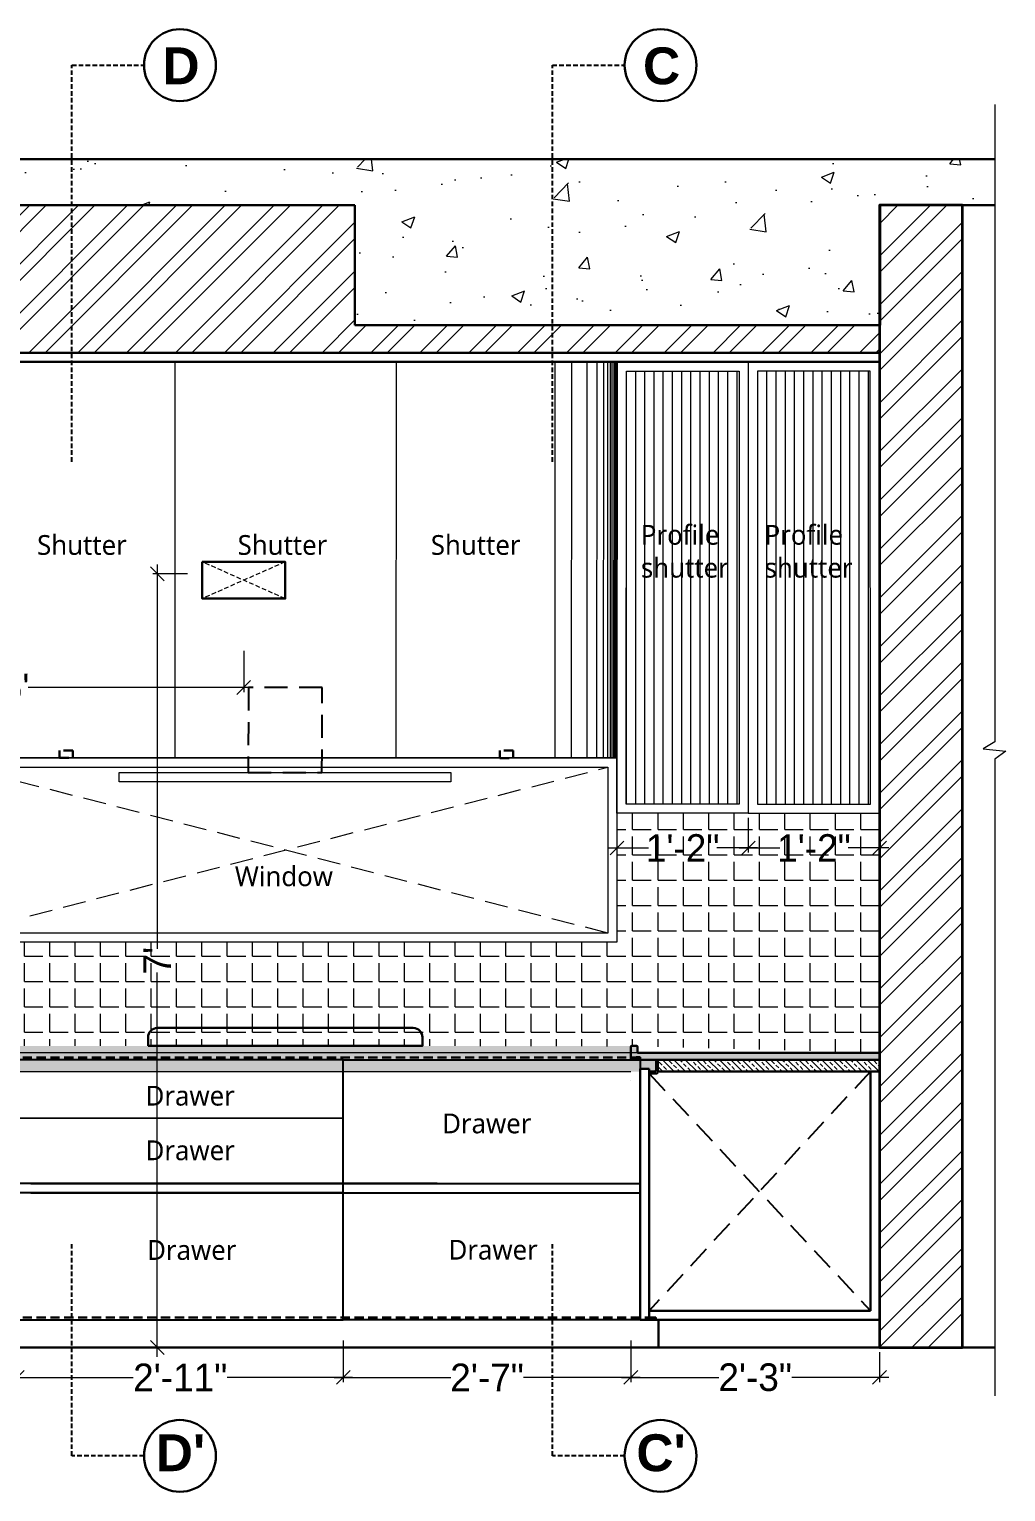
# Model space of a CAD drawing. Header units: millimetres. Extents: x 56222 to 3066687, y -650199 to -121287.
# Drawn here: x 139171.4 to 139277.4, y -185298.3 to -185139.6 of the extents above; entities that cross this region are included whole.
import ezdxf

# ---------------------------------------------------------------- set-up
doc = ezdxf.new("R2010")
doc.units = ezdxf.units.MM
doc.header["$MEASUREMENT"] = 0
doc.header["$PDMODE"] = 35
for name, pattern in [('00 . GROUND FLOOR$0$DASHED', [0.75, 0.5, -0.25]), ('DASHED', [0.75, 0.5, -0.25]), ('DASHED2', [0.375, 0.25, -0.125]), ('DASHEDX2', [1.5, 1, -0.5])]:
    doc.linetypes.add(name, pattern=pattern)
doc.layers.get('Defpoints').update_dxf_attribs({"color": 220})
doc.layers.add('AR HATCH-7', color=7, linetype='Continuous')
doc.layers.add('str coll', color=6, linetype='Continuous')
for name, color, linetype, lineweight in [('DIM.', 250, 'Continuous', 13), ('el', 7, 'Continuous', 20), ('ELEC-wires', 1, 'DASHED2', 13), ('ELEVATION', 250, 'Continuous', 9), ('FIRST FLOOR ( DW_RAIL )', 7, 'Continuous', 9), ('FURNITURE', 32, 'Continuous', 9), ('furniture dimensions', 1, 'DASHED', 0), ('FURNITURE-1', 252, 'Continuous', 13), ('Labelling', 1, 'Continuous', 25), ('SECTION ( SLAB PLine )', 104, 'Continuous', 30), ('Text', 7, 'Continuous', 15), ('wall', 7, 'Continuous', 30)]:
    doc.layers.add(name, color=color, linetype=linetype, lineweight=lineweight)
doc.layers.add('hatch', color=250, linetype='Continuous', lineweight=9, transparency=0.5)
doc.styles.add('century g', font='GOTHIC.TTF')
doc.styles.get("Standard").update_dxf_attribs({"font": 'arial.ttf', "height": 6})
doc.dimstyles.new('Archana', dxfattribs={"dimtxt": 2, "dimasz": 0.75, "dimexe": 0.5, "dimexo": 0.5, "dimgap": 0, "dimtad": 0, "dimzin": 0, "dimdsep": 46, "dimlunit": 4, "dimtxsty": 'century g', "dimblk": 'OBLIQUE', "dimcen": 0, "dimdle": 1, "dimclrd": 256, "dimclre": 256, "dimclrt": 256, "dimadec": 0, "dimazin": 0, "dimtfac": 1, "dimtofl": 0, "dimtmove": 1, "dimatfit": 3, "dimfxl": 1, "dimfxlon": 1, "dimtolj": 1, "dimtzin": 0, "dimlwd": -1, "dimlwe": -1, "dimarcsym": 0})

# ---------------------------------------------------------------- blocks, each defined once
blk = doc.blocks.new('_Oblique')
at = {"layer": 'wall', "color": 0, "lineweight": -2}
blk.add_line((-0.5, -0.5), (0.5, 0.5), dxfattribs=at)
blk = doc.blocks.new('*D642')
at = {"layer": 'Defpoints', "color": 0, "linetype": 'Continuous', "lineweight": 30, "transparency": 16777216}
for p in [(139170.12, -185279.69), (139205.52, -185279.69), (139205.52, -185285.93)]:
    blk.add_point(p, dxfattribs=at)
at = {"layer": 'furniture dimensions', "color": 5, "linetype": 'ByBlock', "transparency": 16777216}
blk.add_line((139170.12, -185281.93), (139170.12, -185286.43), dxfattribs=at)
at = {"layer": 'furniture dimensions', "color": 5, "linetype": 'Continuous', "transparency": 16777216}
for p, q in [((139205.52, -185281.93), (139205.52, -185286.43)), ((139169.12, -185285.93), (139182.71, -185285.93)), ((139206.52, -185285.93), (139192.93, -185285.93))]:
    blk.add_line(p, q, dxfattribs=at)
at = {"layer": 'furniture dimensions', "color": 5, "linetype": 'Continuous', "transparency": 16777216, "xscale": 1.5, "yscale": 1.5, "zscale": 1.5, "rotation": 180}
blk.add_blockref('_Oblique', (139170.12, -185285.93), dxfattribs=at)
at = {"layer": 'furniture dimensions', "color": 5, "linetype": 'Continuous', "transparency": 16777216, "xscale": 1.5, "yscale": 1.5, "zscale": 1.5}
blk.add_blockref('_Oblique', (139205.52, -185285.93), dxfattribs=at)
at = {"layer": 'furniture dimensions', "linetype": 'Continuous', "lineweight": 0, "transparency": 16777216, "insert": (139187.82, -185285.93), "char_height": 3, "attachment_point": 5, "style": 'century g'}
blk.add_mtext('\\A1;2\'-11"', dxfattribs=at)
blk = doc.blocks.new('*D643')
at = {"layer": 'Defpoints', "color": 0, "linetype": 'Continuous', "lineweight": 30, "transparency": 16777216}
for p in [(139205.52, -185279.69), (139236.72, -185279.69), (139236.72, -185285.93)]:
    blk.add_point(p, dxfattribs=at)
at = {"layer": 'furniture dimensions', "color": 5, "linetype": 'ByBlock', "transparency": 16777216}
blk.add_line((139205.52, -185281.93), (139205.52, -185286.43), dxfattribs=at)
at = {"layer": 'furniture dimensions', "color": 5, "linetype": 'Continuous', "transparency": 16777216}
for p, q in [((139236.72, -185281.93), (139236.72, -185286.43)), ((139204.52, -185285.93), (139217.17, -185285.93)), ((139237.72, -185285.93), (139225.08, -185285.93))]:
    blk.add_line(p, q, dxfattribs=at)
at = {"layer": 'furniture dimensions', "color": 5, "linetype": 'Continuous', "transparency": 16777216, "xscale": 1.5, "yscale": 1.5, "zscale": 1.5, "rotation": 180}
blk.add_blockref('_Oblique', (139205.52, -185285.93), dxfattribs=at)
at = {"layer": 'furniture dimensions', "color": 5, "linetype": 'Continuous', "transparency": 16777216, "xscale": 1.5, "yscale": 1.5, "zscale": 1.5}
blk.add_blockref('_Oblique', (139236.72, -185285.93), dxfattribs=at)
at = {"layer": 'furniture dimensions', "linetype": 'Continuous', "lineweight": 0, "transparency": 16777216, "insert": (139221.12, -185285.93), "char_height": 3, "attachment_point": 5, "style": 'century g'}
blk.add_mtext('\\A1;2\'-7"', dxfattribs=at)
blk = doc.blocks.new('*D644')
at = {"layer": 'Defpoints', "color": 0, "linetype": 'Continuous', "lineweight": 30, "transparency": 16777216}
for p in [(139236.72, -185279.69), (139263.72, -185282.69), (139263.72, -185285.93)]:
    blk.add_point(p, dxfattribs=at)
at = {"layer": 'furniture dimensions', "color": 5, "linetype": 'ByBlock', "transparency": 16777216}
blk.add_line((139236.72, -185281.93), (139236.72, -185286.43), dxfattribs=at)
at = {"layer": 'furniture dimensions', "color": 5, "linetype": 'Continuous', "transparency": 16777216}
for p, q in [((139263.72, -185283.19), (139263.72, -185286.43)), ((139235.72, -185285.93), (139246.27, -185285.93)), ((139264.72, -185285.93), (139254.18, -185285.93))]:
    blk.add_line(p, q, dxfattribs=at)
at = {"layer": 'furniture dimensions', "color": 5, "linetype": 'Continuous', "transparency": 16777216, "xscale": 1.5, "yscale": 1.5, "zscale": 1.5, "rotation": 180}
blk.add_blockref('_Oblique', (139236.72, -185285.93), dxfattribs=at)
at = {"layer": 'furniture dimensions', "color": 5, "linetype": 'Continuous', "transparency": 16777216, "xscale": 1.5, "yscale": 1.5, "zscale": 1.5}
blk.add_blockref('_Oblique', (139263.72, -185285.93), dxfattribs=at)
at = {"layer": 'furniture dimensions', "linetype": 'Continuous', "lineweight": 0, "transparency": 16777216, "insert": (139250.22, -185285.93), "char_height": 3, "attachment_point": 5, "style": 'century g'}
blk.add_mtext('\\A1;2\'-3"', dxfattribs=at)
blk = doc.blocks.new('*D579')
at = {"layer": 'Defpoints', "color": 0, "linetype": 'Continuous', "lineweight": 30, "transparency": 16777216}
for p in [(139194.71, -185201.39), (139194.71, -185211.04), (139134.72, -185218.69, 0.13)]:
    blk.add_point(p, dxfattribs=at)
at = {"layer": 'furniture dimensions', "color": 5, "linetype": 'Continuous', "transparency": 16777216}
for p, q in [((139194.71, -185207.04), (139194.71, -185211.54)), ((139133.72, -185211.04), (139168.6, -185211.04)), ((139195.71, -185211.04), (139171.31, -185211.04))]:
    blk.add_line(p, q, dxfattribs=at)
at = {"layer": 'furniture dimensions', "color": 5, "linetype": 'ByBlock', "transparency": 16777216}
blk.add_line((139134.72, -185215.04), (139134.72, -185210.54), dxfattribs=at)
at = {"layer": 'furniture dimensions', "color": 5, "linetype": 'Continuous', "transparency": 16777216, "xscale": 1.5, "yscale": 1.5, "zscale": 1.5, "rotation": 180}
blk.add_blockref('_Oblique', (139134.72, -185211.04), dxfattribs=at)
at = {"layer": 'furniture dimensions', "color": 5, "linetype": 'Continuous', "transparency": 16777216, "xscale": 1.5, "yscale": 1.5, "zscale": 1.5}
blk.add_blockref('_Oblique', (139194.71, -185211.04), dxfattribs=at)
at = {"layer": 'furniture dimensions', "linetype": 'Continuous', "lineweight": 0, "transparency": 16777216, "insert": (139169.95, -185211.04), "char_height": 3, "attachment_point": 5, "style": 'century g'}
blk.add_mtext("\\A1;5'", dxfattribs=at)
blk = doc.blocks.new('*D580')
at = {"layer": 'Defpoints', "color": 0, "linetype": 'Continuous', "lineweight": 30, "transparency": 16777216}
for p in [(139185.33, -185198.69), (139189.1, -185198.69, -0.06), (139189.1, -185282.69, 0.13)]:
    blk.add_point(p, dxfattribs=at)
at = {"layer": 'furniture dimensions', "color": 5, "linetype": 'Continuous', "transparency": 16777216}
for p, q in [((139185.33, -185197.69), (139185.33, -185239.4)), ((139188.6, -185198.69), (139184.83, -185198.69)), ((139185.33, -185283.69), (139185.33, -185241.98))]:
    blk.add_line(p, q, dxfattribs=at)
at = {"layer": 'furniture dimensions', "color": 5, "linetype": 'ByBlock', "transparency": 16777216}
blk.add_line((139188.6, -185282.69), (139184.83, -185282.69), dxfattribs=at)
at = {"layer": 'furniture dimensions', "color": 5, "linetype": 'Continuous', "transparency": 16777216, "xscale": 1.5, "yscale": 1.5, "zscale": 1.5}
for p, rotation in [((139185.33, -185198.69), 90), ((139185.33, -185282.69), 270)]:
    blk.add_blockref('_Oblique', p, dxfattribs=dict(at, rotation=rotation))
at = {"layer": 'furniture dimensions', "linetype": 'Continuous', "lineweight": 0, "transparency": 16777216, "insert": (139185.33, -185240.69), "char_height": 3, "attachment_point": 5, "rotation": 90, "style": 'century g'}
blk.add_mtext("\\A1;7'", dxfattribs=at)
blk = doc.blocks.new('6616')
at = {"color": 242, "linetype": 'DASHED', "true_color": 0xcd2027}
for p, q in [((386784.79, -36915.77), (386775.78, -36911.78)), ((386784.79, -36911.78), (386775.78, -36915.77))]:
    blk.add_line(p, q, dxfattribs=at)
at = {"layer": 'ELEC-wires', "color": 5, "linetype": 'ByBlock', "lineweight": 30, "ltscale": 4}
blk.add_lwpolyline([(386775.78, -36911.78), (386784.79, -36911.78), (386784.79, -36915.77), (386775.78, -36915.77)], close=True, dxfattribs=at)
blk = doc.blocks.new('*D649')
at = {"layer": 'Defpoints', "color": 0, "linetype": 'Continuous', "lineweight": 30, "transparency": 16777216}
for p in [(139235.22, -185224.69, 0.13), (139249.47, -185224.69, 0.13), (139249.47, -185228.46)]:
    blk.add_point(p, dxfattribs=at)
at = {"layer": 'furniture dimensions', "color": 5, "linetype": 'ByBlock', "transparency": 16777216}
blk.add_line((139235.22, -185225.19), (139235.22, -185228.96), dxfattribs=at)
at = {"layer": 'furniture dimensions', "color": 5, "linetype": 'Continuous', "transparency": 16777216}
for p, q in [((139249.47, -185225.19), (139249.47, -185228.96)), ((139234.22, -185228.46), (139238.63, -185228.46)), ((139250.47, -185228.46), (139246.07, -185228.46))]:
    blk.add_line(p, q, dxfattribs=at)
at = {"layer": 'furniture dimensions', "color": 5, "linetype": 'Continuous', "transparency": 16777216, "xscale": 1.5, "yscale": 1.5, "zscale": 1.5, "rotation": 180}
blk.add_blockref('_Oblique', (139235.22, -185228.46), dxfattribs=at)
at = {"layer": 'furniture dimensions', "color": 5, "linetype": 'Continuous', "transparency": 16777216, "xscale": 1.5, "yscale": 1.5, "zscale": 1.5}
blk.add_blockref('_Oblique', (139249.47, -185228.46), dxfattribs=at)
at = {"layer": 'furniture dimensions', "linetype": 'Continuous', "lineweight": 0, "transparency": 16777216, "insert": (139242.35, -185228.46), "char_height": 3, "attachment_point": 5, "style": 'century g'}
blk.add_mtext('\\A1;1\'-2"', dxfattribs=at)
blk = doc.blocks.new('*D650')
at = {"layer": 'Defpoints', "color": 0, "linetype": 'Continuous', "lineweight": 30, "transparency": 16777216}
for p in [(139249.47, -185225.19), (139263.72, -185225.19, 0.13), (139263.72, -185228.46)]:
    blk.add_point(p, dxfattribs=at)
at = {"layer": 'furniture dimensions', "color": 5, "linetype": 'ByBlock', "transparency": 16777216}
blk.add_line((139249.47, -185225.69), (139249.47, -185228.96), dxfattribs=at)
at = {"layer": 'furniture dimensions', "color": 5, "linetype": 'Continuous', "transparency": 16777216}
for p, q in [((139263.72, -185225.69), (139263.72, -185228.96)), ((139248.47, -185228.46), (139252.88, -185228.46)), ((139264.72, -185228.46), (139260.32, -185228.46))]:
    blk.add_line(p, q, dxfattribs=at)
at = {"layer": 'furniture dimensions', "color": 5, "linetype": 'Continuous', "transparency": 16777216, "xscale": 1.5, "yscale": 1.5, "zscale": 1.5, "rotation": 180}
blk.add_blockref('_Oblique', (139249.47, -185228.46), dxfattribs=at)
at = {"layer": 'furniture dimensions', "color": 5, "linetype": 'Continuous', "transparency": 16777216, "xscale": 1.5, "yscale": 1.5, "zscale": 1.5}
blk.add_blockref('_Oblique', (139263.72, -185228.46), dxfattribs=at)
at = {"layer": 'furniture dimensions', "linetype": 'Continuous', "lineweight": 0, "transparency": 16777216, "insert": (139256.6, -185228.46), "char_height": 3, "attachment_point": 5, "style": 'century g'}
blk.add_mtext('\\A1;1\'-2"', dxfattribs=at)

msp = doc.modelspace()

# ---------------------------------------------------------------- hatches: boundary and pattern name
at = {"layer": 'AR HATCH-7', "lineweight": 18, "true_color": 0x939598, "transparency": 33554687}
h = msp.add_hatch(dxfattribs=at)
h.set_pattern_fill('ANSI32', color=252, scale=10)
h.set_pattern_definition([(45, (647.029, -1064.448), (-2.65165043, 2.65165043), []), (45, (648.7967, -1064.448), (-2.65165043, 2.65165043), [])])
h.paths.add_polyline_path([(139272.72, -185196.1), (139263.72, -185196.1), (139263.72, -185203.86), (139263.72, -185219.16), (139272.72, -185219.16)])
h.paths.add_polyline_path([(139272.72, -185181.81), (139263.72, -185181.81), (139263.72, -185196.1), (139272.72, -185196.1)])
h.paths.add_polyline_path([(139272.7, -185158.69), (139263.75, -185158.69), (139263.77, -185168.69), (139263.77, -185181.81), (139272.72, -185181.81)])
h.paths.add_polyline_path([(139272.72, -185219.16), (139263.72, -185219.16), (139263.72, -185219.69), (139263.72, -185253.48), (139263.72, -185253.48), (139263.72, -185253.48), (139263.72, -185253.48), (139263.72, -185278.69), (139263.72, -185278.69), (139263.72, -185279.69), (139263.72, -185282.69), (139272.72, -185282.69)])
at = {"layer": 'FURNITURE', "lineweight": 0, "transparency": 33554600}
h = msp.add_hatch(dxfattribs=at)
h.set_pattern_fill('ANSI31', color=9, scale=8, angle=45)
h.set_pattern_definition([(90, (86.25, 0), (-1, 0), [])])
h.paths.add_polyline_path([(139248.47, -185176.7), (139236.25, -185176.7), (139236.22, -185223.7), (139248.47, -185223.7)])
h.paths.add_polyline_path([(139236.93, -185200.63), (139247.58, -185200.63)], flags=16)
h = msp.add_hatch(dxfattribs=at)
h.set_pattern_fill('ANSI31', color=9, scale=8, angle=45)
h.set_pattern_definition([(90, (100.5, 0), (-1, 0), [])])
h.paths.add_polyline_path([(139262.72, -185176.7), (139250.5, -185176.7), (139250.47, -185223.7), (139262.72, -185223.7)])
h.paths.add_polyline_path([(139251.18, -185200.63), (139261.83, -185200.63)], flags=16)
at = {"layer": 'FURNITURE', "lineweight": 18, "true_color": 0xc7c8ca, "transparency": 33554687}
h = msp.add_hatch(dxfattribs=at)
h.set_pattern_fill('ANGLE', color=9, scale=10)
h.set_pattern_definition([(0, (-1282.579, -1064.448), (0, 2.75), [2, -0.75]), (90, (-1282.579, -1064.448), (-2.75, 2e-16), [2, -0.75])])
h.paths.add_polyline_path([(139263.72, -185234.06), (139238.81, -185234.06), (139235.22, -185232.36), (139235.22, -185238.69), (139163.22, -185238.69), (139163.22, -185224.69), (139151.32, -185224.69), (139145.22, -185224.69), (139145.22, -185249.96), (139175.22, -185249.93), (139175.22, -185249.93), (139215.72, -185249.95), (139237.44, -185250), (139263.72, -185250.69)])
h.paths.add_polyline_path([(139263.72, -185224.69), (139257.72, -185224.69), (139257.72, -185234.06), (139263.72, -185234.06)])
h.paths.add_polyline_path([(139257.72, -185224.69), (139247.18, -185224.69), (139235.22, -185224.69), (139235.22, -185232.36), (139238.81, -185234.06), (139257.72, -185234.06)], flags=17)
h.paths.add_polyline_path([(139145.22, -185224.69), (139134.72, -185224.69), (139134.72, -185249.94), (139145.22, -185249.94)])
at = {"layer": 'FURNITURE', "lineweight": 0, "true_color": 0x636466, "transparency": 33554687}
h = msp.add_hatch(color=251, dxfattribs=at)
h.dxf.hatch_style = 1
h.paths.add_polyline_path([(139237.44, -185249.94), (139237.44, -185249.94), (139237.44, -185250.69), (139237.44, -185250.69)])
h.paths.add_polyline_path([(139237.44, -185249.94), (139134.72, -185249.94), (139134.72, -185250.69), (139237.44, -185250.69)])
at = {"layer": 'FURNITURE', "lineweight": 0, "true_color": 0x939598, "transparency": 33554687}
h = msp.add_hatch(color=252, dxfattribs=at)
h.dxf.hatch_style = 1
h.paths.add_polyline_path([(139263.72, -185250.69), (139238.47, -185250.69), (139238.47, -185251.44), (139263.72, -185251.44)])
h.paths.add_polyline_path([(139238.47, -185250.69), (139134.72, -185250.69), (139134.72, -185251.44), (139238.47, -185251.44)])
at = {"layer": 'FURNITURE', "lineweight": 0, "true_color": 0x000000, "transparency": 33554687}
h = msp.add_hatch(color=18, dxfattribs=at)
h.dxf.hatch_style = 1
edge = h.paths.add_edge_path()
edge.add_line((139239.47, -185251.44), (139239.47, -185251.44))
edge.add_line((139239.47, -185251.44), (139134.72, -185251.44))
edge.add_line((139134.72, -185251.44), (139134.72, -185252.73))
edge.add_line((139134.72, -185252.73), (139237.72, -185252.73))
edge.add_line((139237.72, -185252.73), (139237.72, -185252.44))
edge.add_line((139237.72, -185252.44), (139238.72, -185252.44))
edge.add_line((139238.72, -185252.44), (139238.72, -185252.73))
edge.add_line((139238.72, -185252.73), (139239.34, -185252.73))
edge.add_arc((139239.27, -185252.54), 0.2, 290.202, 360)
edge.add_line((139239.47, -185252.54), (139239.47, -185251.44))
at = {"layer": 'FURNITURE-1', "lineweight": 18, "true_color": 0xc7c8ca}
h = msp.add_hatch(dxfattribs=at)
h.set_pattern_fill('AR-CONC', color=9, scale=2)
h.set_pattern_definition([(50, (647.029, -1067.448), (14.34520365, -1.2550427), [1.5, -16.5]), (355, (647.029, -1067.448), (-2.7750267, 15.0438427), [1.2, -13.2]), (100.4514445, (648.224, -1067.553), (11.5701769, 13.7887998), [1.2748038, -14.0228422]), (46.1842, (647.029, -1063.448), (21.3448266, -3.3103856), [2.25, -24.75]), (96.635635, (648.808, -1063.724), (18.693239, 19.482372), [1.9122068, -21.0342752]), (351.184164, (647.03, -1063.448), (18.693239, 19.482372), [1.8, -19.8]), (21, (649.029, -1064.448), (11.93814104, -8.0523778), [1.5, -16.5]), (326, (649.029, -1064.448), (4.8663066, 14.5030009), [1.2, -13.2]), (71.451445, (650.024, -1065.119), (16.8044475, 6.45062306), [1.2748038, -14.0228422]), (37.5, (647.029, -1067.448), (0.24319711, 6.65787708), [0, -13.04, 0, -13.4, 0, -13.25]), (7.5, (647.029, -1067.448), (5.26139075, 7.88823424), [0, -7.64, 0, -12.74, 0, -5.05]), (327.5, (642.569, -1067.448), (10.67644872, -0.45109743), [0, -5, 0, -15.6, 0, -20.7]), (317.5, (640.569, -1067.448), (11.6637234, 2.00209965), [0, -6.5, 0, -10.36, 0, -14.7])])
h.paths.add_polyline_path([(139263.72, -185158.69), (139276.24, -185158.69), (139276.24, -185153.69), (139119.42, -185153.69), (139119.42, -185158.69), (139125.77, -185158.69), (139125.77, -185171.69), (139134.77, -185171.69), (139134.77, -185158.69), (139206.77, -185158.69), (139206.77, -185171.69), (139263.72, -185171.69)])
at = {"layer": 'FURNITURE-1', "lineweight": 18, "transparency": 33554572}
h = msp.add_hatch(dxfattribs=at)
h.set_pattern_fill('ANSI32', color=6, scale=10)
h.set_pattern_definition([(45, (647.029, -1067.448), (-2.65165043, 2.65165043), []), (45, (648.7967, -1067.448), (-2.65165043, 2.65165043), [])])
h.paths.add_polyline_path([(139257.72, -185171.69), (139206.77, -185171.69), (139206.77, -185158.69), (139145.22, -185158.69), (139145.22, -185174.69), (139257.72, -185174.69)])
h.paths.add_polyline_path([(139263.72, -185171.69), (139257.72, -185171.69), (139257.72, -185174.69), (139263.72, -185174.69)])
h.paths.add_polyline_path([(139145.22, -185158.69), (139134.77, -185158.69), (139134.77, -185171.69), (139134.77, -185174.69), (139145.22, -185174.69)])
at = {"layer": 'hatch', "transparency": 33554651}
h = msp.add_hatch(dxfattribs=at)
h.set_pattern_fill('ANSI33', color=256, scale=3.493167, angle=90, style=0)
h.set_pattern_definition([(135, (-5356027.159, 4411136.5867), (-0.61751058278, -0.61751058278), []), (135, (-5356027.159, 4411137.20424), (-0.61751058278, -0.61751058278), [0.43664592054, -0.21832296027])])
h.paths.add_polyline_path([(139263.72, -185252.72), (139263.72, -185251.44), (139239.67, -185251.45), (139239.67, -185252.73)])

# ---------------------------------------------------------------- linework, layer by layer
at = {"layer": 'ELEVATION', "lineweight": 0, "elevation": 0.13}
for points in [[(139163.22, -185218.69), (139235.22, -185218.69), (139235.22, -185238.69), (139163.22, -185238.69)], [(139164.22, -185219.69), (139234.22, -185219.69), (139234.22, -185237.69), (139164.22, -185237.69)]]:
    msp.add_lwpolyline(points, close=True, dxfattribs=at)
at = {"layer": 'ELEVATION', "lineweight": 30, "elevation": 0.13}
msp.add_lwpolyline([(139184.33, -185249.94), (139184.33, -185249, -0.414214), (139185.33, -185248), (139213.11, -185248, -0.414214), (139214.11, -185249), (139214.11, -185249.94)], format="xyb", close=True, dxfattribs=at)
at = {"layer": 'FIRST FLOOR ( DW_RAIL )', "lineweight": 0}
msp.add_line((139239.71, -185279.69, 0.13), (139236.72, -185279.69, 0.13), dxfattribs=at)
at = {"layer": 'FURNITURE', "lineweight": 0}
for p, q in [((139163.25, -185175.69, 0.13), (139235.25, -185175.69, 0.13)), ((139187.25, -185175.69, 0.13), (139187.22, -185218.69, 0.13)), ((139211.25, -185175.69, 0.13), (139211.22, -185218.69, 0.13)), ((139228.5, -185218.69, 0.13), (139228.52, -185175.69, 0.13)), ((139230.29, -185218.69, 0.13), (139230.32, -185175.69, 0.13)), ((139231.97, -185218.69, 0.13), (139231.99, -185175.69, 0.13)), ((139233.05, -185218.69, 0.13), (139233.08, -185175.69, 0.13)), ((139233.76, -185218.69, 0.13), (139233.79, -185175.69, 0.13)), ((139234.22, -185218.69, 0.13), (139234.24, -185175.69, 0.13)), ((139234.51, -185218.69, 0.13), (139234.53, -185175.69, 0.13)), ((139234.68, -185218.69, 0.13), (139234.71, -185175.69, 0.13)), ((139234.88, -185218.69, 0.13), (139234.9, -185175.69, 0.13)), ((139235.01, -185218.69, 0.13), (139235.04, -185175.69, 0.13)), ((139235.11, -185218.69, 0.13), (139235.14, -185175.69, 0.13)), ((139235.25, -185175.69, 0.13), (139235.22, -185218.69, 0.13)), ((139235.22, -185218.69, 0.13), (139163.22, -185218.69, 0.13)), ((139263.72, -185250.69, 0.13), (139134.72, -185250.69, 0.13)), ((139236.72, -185250.69, 0.13), (139236.72, -185250.69, 0.13)), ((139239.19, -185250.69, 0.13), (139260.72, -185250.69, 0.13)), ((139134.72, -185252.73, 0.13), (139236.72, -185252.73, 0.13)), ((139238.72, -185252.73, 0.13), (139239.34, -185252.73, 0.13)), ((139239.67, -185252.73, 0.13), (139263.72, -185252.73, 0.13)), ((139240.72, -185252.73, 0.13), (139241.34, -185252.73, 0.13)), ((139241.67, -185252.73, 0.13), (139262.72, -185252.73, 0.13)), ((139236.72, -185253.73, 0.13), (139236.72, -185253.73, 0.13)), ((139229.03, -185278.69, 0.13), (139229.03, -185278.69, 0.13)), ((139134.72, -185279.69, 0.13), (139237.72, -185279.69, 0.13))]:
    msp.add_line(p, q, dxfattribs=at)
at = {"layer": 'FURNITURE', "lineweight": 30, "ltscale": 0.4}
for p, q in [((139237.34, -185249.94, 0.13), (139236.82, -185249.94, 0.13)), ((139237.44, -185250.69, 0.13), (139263.72, -185250.68, 0.13)), ((139237.44, -185251.44, 0.13), (139263.72, -185251.44, 0.13)), ((139237.72, -185279.69, 0.13), (139237.72, -185252.44, 0.13)), ((139238.72, -185252.44, 0.13), (139237.72, -185252.44, 0.13)), ((139238.72, -185279.69, 0.13), (139238.72, -185252.44, 0.13)), ((139262.72, -185278.69, 0.13), (139262.72, -185252.73, 0.13)), ((139263.72, -185282.69, 0.13), (139263.72, -185252.94, 0.13)), ((139237.72, -185279.69, 0.13), (139238.72, -185279.69, 0.13)), ((139239.72, -185279.69, 0.13), (139239.72, -185282.69, 0.13))]:
    msp.add_line(p, q, dxfattribs=at)
at = {"layer": 'FURNITURE', "color": 0, "lineweight": 0}
for p, q in [((139263.72, -185249.94, 0.13), (139263.72, -185249.94, 0.13)), ((139134.72, -185251.44, 0.13), (139263.72, -185251.44, 0.13))]:
    msp.add_line(p, q, dxfattribs=at)
at = {"layer": 'FURNITURE', "color": 3, "linetype": 'DASHEDX2', "lineweight": 30}
for p, q in [((139134.73, -185251.19, 0.13), (139237.32, -185251.19, 0.13)), ((139134.73, -185279.44, 0.13), (139239.02, -185279.44, 0.13))]:
    msp.add_line(p, q, dxfattribs=at)
at = {"layer": 'FURNITURE', "lineweight": 30}
for p, q in [((139237.3, -185251.17, 0.13), (139237.74, -185251.17, 0.13)), ((139237.3, -185251.17, 0.13), (139237.3, -185251.44, 0.13)), ((139237.74, -185251.17, 0.13), (139237.74, -185251.44, 0.13)), ((139239.67, -185252.73, 0.13), (139263.72, -185252.73, 0.13)), ((139241.67, -185252.73, 0.13), (139262.72, -185252.73, 0.13)), ((139239.01, -185279.42, 0.13), (139239.44, -185279.42, 0.13)), ((139239.01, -185279.42, 0.13), (139239.01, -185279.69, 0.13)), ((139239.44, -185279.42, 0.13), (139239.44, -185279.69, 0.13))]:
    msp.add_line(p, q, dxfattribs=at)
at = {"layer": 'FURNITURE', "color": 0, "lineweight": 30, "ltscale": 0.4}
msp.add_line((139238.47, -185251.44, 0.13), (139263.72, -185251.44, 0.13), dxfattribs=at)
at = {"layer": 'FURNITURE', "color": 251, "linetype": 'DASHED2', "lineweight": 25, "ltscale": 10, "true_color": 0x636466}
for p, q in [((139262.72, -185252.73, 0.13), (139238.72, -185278.69, 0.13)), ((139238.72, -185252.94, 0.13), (139262.72, -185278.69, 0.13))]:
    msp.add_line(p, q, dxfattribs=at)
at = {"layer": 'FURNITURE', "lineweight": -3}
msp.add_line((139205.52, -185257.81, 0.13), (139170.12, -185257.8, 0.13), dxfattribs=at)
at = {"layer": 'FURNITURE', "lineweight": 25}
for p, q in [((139215.72, -185264.88, 0.13), (139170.12, -185264.88, 0.13)), ((139205.52, -185265.88, 0.13), (139170.12, -185265.88, 0.13)), ((139171.62, -185264.88, 0.13), (139237.72, -185264.88, 0.13)), ((139171.62, -185265.88, 0.13), (139237.72, -185265.88, 0.13))]:
    msp.add_line(p, q, dxfattribs=at)
at = {"layer": 'FURNITURE', "lineweight": 0, "elevation": 0.13}
for points in [[(139235.25, -185175.69), (139249.47, -185175.69), (139249.47, -185224.69), (139235.22, -185224.69)], [(139236.25, -185176.69), (139248.47, -185176.69), (139248.47, -185223.69), (139236.22, -185223.69)], [(139263.7, -185175.69), (139249.47, -185175.69), (139249.47, -185224.69), (139263.72, -185224.69)], [(139262.7, -185176.69), (139250.47, -185176.69), (139250.47, -185223.69), (139262.72, -185223.69)]]:
    msp.add_lwpolyline(points, close=True, dxfattribs=at)
at = {"layer": 'FURNITURE', "color": 18, "linetype": 'DASHED2', "lineweight": 25, "ltscale": 10, "true_color": 0x000000, "elevation": 0.13}
msp.add_lwpolyline([(139195.2, -185220.25), (139203.2, -185220.25), (139203.22, -185211.04), (139195.22, -185211.04)], close=True, dxfattribs=at)
at = {"layer": 'FURNITURE', "color": 3, "linetype": 'DASHEDX2', "lineweight": 30, "elevation": 0.13}
for points in [[(139174.72, -185218.69), (139176.15, -185218.69), (139176.15, -185217.86), (139174.72, -185217.86)], [(139222.51, -185218.72), (139223.94, -185218.72), (139223.94, -185217.89), (139222.51, -185217.89)]]:
    msp.add_lwpolyline(points, close=True, dxfattribs=at)
at = {"layer": 'FURNITURE', "elevation": 0.13}
msp.add_lwpolyline([(139181.2, -185220.25), (139217.2, -185220.25), (139217.2, -185221.27), (139181.2, -185221.27)], close=True, dxfattribs=at)
at = {"layer": 'FURNITURE', "lineweight": 30, "ltscale": 0.4, "elevation": 0.13}
msp.add_lwpolyline([(139237.44, -185250.69), (139237.44, -185250.04, 0.414214), (139237.34, -185249.94), (139236.82, -185249.94, 0.414214), (139236.72, -185250.04), (139236.72, -185251.44), (139237.44, -185251.44)], format="xyb", dxfattribs=at)
at = {"layer": 'FURNITURE', "lineweight": 25, "elevation": 0.13}
for points in [[(139205.52, -185251.44), (139170.12, -185251.44), (139170.12, -185279.69), (139205.52, -185279.69)], [(139205.52, -185251.44), (139237.72, -185251.44), (139237.72, -185279.69), (139205.52, -185279.69)]]:
    msp.add_lwpolyline(points, close=True, dxfattribs=at)
at = {"layer": 'FURNITURE', "color": 3, "lineweight": 30, "elevation": 0.13}
for points in [[(139237.32, -185251.19), (139237.72, -185251.19), (139237.72, -185251.44), (139237.32, -185251.44)], [(139239.02, -185279.44), (139239.42, -185279.44), (139239.42, -185279.69), (139239.02, -185279.69)]]:
    msp.add_lwpolyline(points, close=True, dxfattribs=at)
at = {"layer": 'FURNITURE', "lineweight": 30, "ltscale": 0.4, "elevation": 0.13}
msp.add_lwpolyline([(139238.72, -185252.74), (139239.27, -185252.74, 0.414214), (139239.47, -185252.54), (139239.47, -185251.44), (139239.67, -185251.44), (139239.67, -185252.74, -0.414214), (139239.47, -185252.94), (139238.72, -185252.94)], format="xyb", close=True, dxfattribs=at)
for points in [[(139237.72, -185278.69), (139237.72, -185278.69), (139237.72, -185279.69)], [(139238.72, -185279.69), (139263.72, -185279.69), (139263.72, -185278.69), (139263.72, -185278.69)], [(139262.72, -185278.69), (139238.72, -185278.69)]]:
    msp.add_lwpolyline(points, dxfattribs=at)
at = {"layer": 'furniture dimensions', "lineweight": 0}
msp.add_line((139171.62, -185279.69, 0.13), (139236.72, -185279.69, 0.13), dxfattribs=at)
at = {"layer": 'FURNITURE-1', "color": 252, "linetype": '00 . GROUND FLOOR$0$DASHED', "lineweight": 25, "true_color": 0x939598, "elevation": 0.13}
for points in [[(139176.05, -185186.54), (139176.05, -185143.48), (139183.89, -185143.48)], [(139228.21, -185186.54), (139228.21, -185143.48), (139236.05, -185143.48)], [(139183.89, -185294.45), (139176.05, -185294.45), (139176.05, -185271.35)], [(139236.05, -185294.45), (139228.21, -185294.45), (139228.21, -185271.35)]]:
    msp.add_lwpolyline(points, dxfattribs=at)
at = {"layer": 'FURNITURE-1', "color": 1, "linetype": 'ByBlock', "lineweight": 30}
for centre in [(139187.79, -185143.48, 0.13), (139239.95, -185143.48, 0.13), (139187.79, -185294.45, 0.13), (139239.95, -185294.45, 0.13)]:
    msp.add_circle(centre, 3.9, dxfattribs=at)
at = {"layer": 'hatch', "lineweight": 35, "transparency": 33554687, "elevation": 0.13}
msp.add_lwpolyline([(139272.72, -185158.69), (139263.72, -185158.69), (139263.72, -185282.69), (139272.72, -185282.69)], close=True, dxfattribs=at)
at = {"layer": 'Labelling', "color": 9, "linetype": 'DASHED2', "lineweight": 0, "ltscale": 10, "true_color": 0xc7c8ca}
for p, q in [((139164.22, -185237.69, 0.13), (139234.22, -185219.69, 0.13)), ((139234.22, -185237.69, 0.13), (139164.22, -185219.69, 0.13))]:
    msp.add_line(p, q, dxfattribs=at)
at = {"layer": 'SECTION ( SLAB PLine )', "color": 1}
for p, q in [((139276.24, -185153.69, 0.13), (139119.42, -185153.69, 0.13)), ((139206.77, -185158.69, 0.13), (139134.72, -185158.69, 0.13)), ((139276.24, -185158.69, 0.13), (139263.72, -185158.69, 0.13)), ((139276.24, -185282.69, 0.13), (139119.42, -185282.69, 0.13))]:
    msp.add_line(p, q, dxfattribs=at)
at = {"layer": 'SECTION ( SLAB PLine )', "color": 1, "elevation": 0.13}
for points in [[(139263.77, -185158.69), (139263.77, -185171.69), (139206.77, -185171.69)], [(139206.77, -185158.69), (139206.77, -185171.69)]]:
    msp.add_lwpolyline(points, dxfattribs=at)
at = {"layer": 'str coll', "lineweight": 30}
for p, q in [((139263.77, -185174.69, 0.13), (139132.77, -185174.69, 0.13)), ((139263.77, -185175.69, 0.13), (139132.77, -185175.69, 0.13))]:
    msp.add_line(p, q, dxfattribs=at)
at = {"layer": 'Text', "color": 251, "linetype": 'Continuous', "lineweight": 0, "true_color": 0x636466, "elevation": 0.13}
msp.add_lwpolyline([(139276.24, -185147.74), (139276.24, -185216.93), (139274.98, -185217.71), (139277.41, -185217.96), (139276.24, -185218.8), (139276.24, -185287.92)], dxfattribs=at)

# ---------------------------------------------------------------- block references
at = {"layer": 'el', "color": 1, "transparency": 33554687}
msp.add_blockref('6616', (-247585.58, -148285.62), dxfattribs=at)

# ---------------------------------------------------------------- texts
at = {"layer": 'DIM.', "color": 1, "char_height": 4, "attachment_point": 3}
for s, insert in [('{\\fArial|b1|i0|c0|p34;D}', (139189.92, -185141.55, 0.13)), ('{\\fArial|b1|i0|c0|p34;C}', (139242.08, -185141.55, 0.13)), ("{\\fArial|b1|i0|c0|p34;D'}", (139190.53, -185292.11, 0.13)), ("{\\fArial|b1|i0|c0|p34;C'}", (139242.69, -185292.11, 0.13))]:
    msp.add_mtext_dynamic_manual_height_columns(s, width=81.8757, gutter_width=1.13, heights=[0], dxfattribs=dict(at, insert=insert))
at = {"layer": 'Text', "ltscale": 20, "char_height": 2.1436, "width": 39.2778, "attachment_point": 1}
for s, insert in [('{\\fMalgun Gothic|b0|i0|c0|p34;\\C1;Shutter}', (139172.29, -185194.49, 0.13)), ('{\\fMalgun Gothic|b0|i0|c0|p34;\\C1;Shutter}', (139194.05, -185194.49, 0.13)), ('{\\fMalgun Gothic|b0|i0|c0|p34;\\C1;Shutter}', (139215.02, -185194.49, 0.13)), ('{\\fMalgun Gothic|b0|i0|c0|p34;\\C1;Profile \\Pshutter}', (139237.82, -185193.39, 0.13)), ('{\\fMalgun Gothic|b0|i0|c0|p34;\\C1;Profile \\Pshutter}', (139251.25, -185193.39, 0.13)), ('{\\fMalgun Gothic|b0|i0|c0|p34;\\C1;Window}', (139193.75, -185230.46, 0.13)), ('{\\fMalgun Gothic|b0|i0|c0|p34;\\C1;Drawer}', (139184.06, -185254.28, 0.13)), ('{\\fMalgun Gothic|b0|i0|c0|p34;\\C1;Drawer}', (139216.25, -185257.29, 0.13)), ('{\\fMalgun Gothic|b0|i0|c0|p34;\\C1;Drawer}', (139184.06, -185260.21, 0.13)), ('{\\fMalgun Gothic|b0|i0|c0|p34;\\C1;Drawer}', (139184.23, -185271.03, 0.13)), ('{\\fMalgun Gothic|b0|i0|c0|p34;\\C1;Drawer}', (139216.94, -185271, 0.13))]:
    msp.add_mtext(s, dxfattribs=dict(at, insert=insert))

# ---------------------------------------------------------------- dimensions: what is measured, and where the dimension line sits
at = {"layer": 'furniture dimensions', "color": 5, "linetype": 'Continuous', "lineweight": 0}
dim = msp.add_linear_dim(base=(139185.33, -185198.69), p1=(139189.1, -185282.69, 0.13), p2=(139189.1, -185198.69, -0.06), angle=90, dimstyle='Archana', override={"dimtxt": 3, "dimasz": 1.5, "dimdec": 0, "dimclrd": 5, "dimclre": 5, "dimfxl": 4}, dxfattribs=at)
dim.commit()
dim.dimension.update_dxf_attribs({"geometry": '*D580', "text_midpoint": (139185.33, -185240.69)})
dim = msp.add_linear_dim(base=(139194.71, -185211.04), p1=(139134.72, -185218.69, 0.13), p2=(139194.71, -185201.39), dimstyle='Archana', override={"dimtxt": 3, "dimasz": 1.5, "dimdec": 0, "dimclrd": 5, "dimclre": 5, "dimfxl": 4}, dxfattribs=at)
dim.commit()
dim.dimension.update_dxf_attribs({"geometry": '*D579', "text_midpoint": (139169.95, -185211.04), "dimtype": 160})
for base, p1, p2, picture, middle in [((139249.47, -185228.46), (139235.22, -185224.69, 0.13), (139249.47, -185224.69, 0.13), '*D649', (139242.35, -185228.46)), ((139263.72, -185228.46), (139249.47, -185225.19), (139263.72, -185225.19, 0.13), '*D650', (139256.6, -185228.46)), ((139205.52, -185285.93, 0.13), (139170.12, -185279.69, 0.13), (139205.52, -185279.69, 0.13), '*D642', (139187.82, -185285.93, 0.13)), ((139236.72, -185285.93, 0.13), (139205.52, -185279.69, 0.13), (139236.72, -185279.69, 0.13), '*D643', (139221.12, -185285.93, 0.13)), ((139263.72, -185285.93, 0.13), (139236.72, -185279.69, 0.13), (139263.72, -185282.69, 0.13), '*D644', (139250.22, -185285.93, 0.13))]:
    dim = msp.add_linear_dim(base=base, p1=p1, p2=p2, dimstyle='Archana', override={"dimtxt": 3, "dimasz": 1.5, "dimdec": 0, "dimclrd": 5, "dimclre": 5, "dimfxl": 4}, dxfattribs=at)
    dim.commit()
    dim.dimension.update_dxf_attribs({"geometry": picture, "text_midpoint": middle})

doc.saveas('drawing.dxf')
